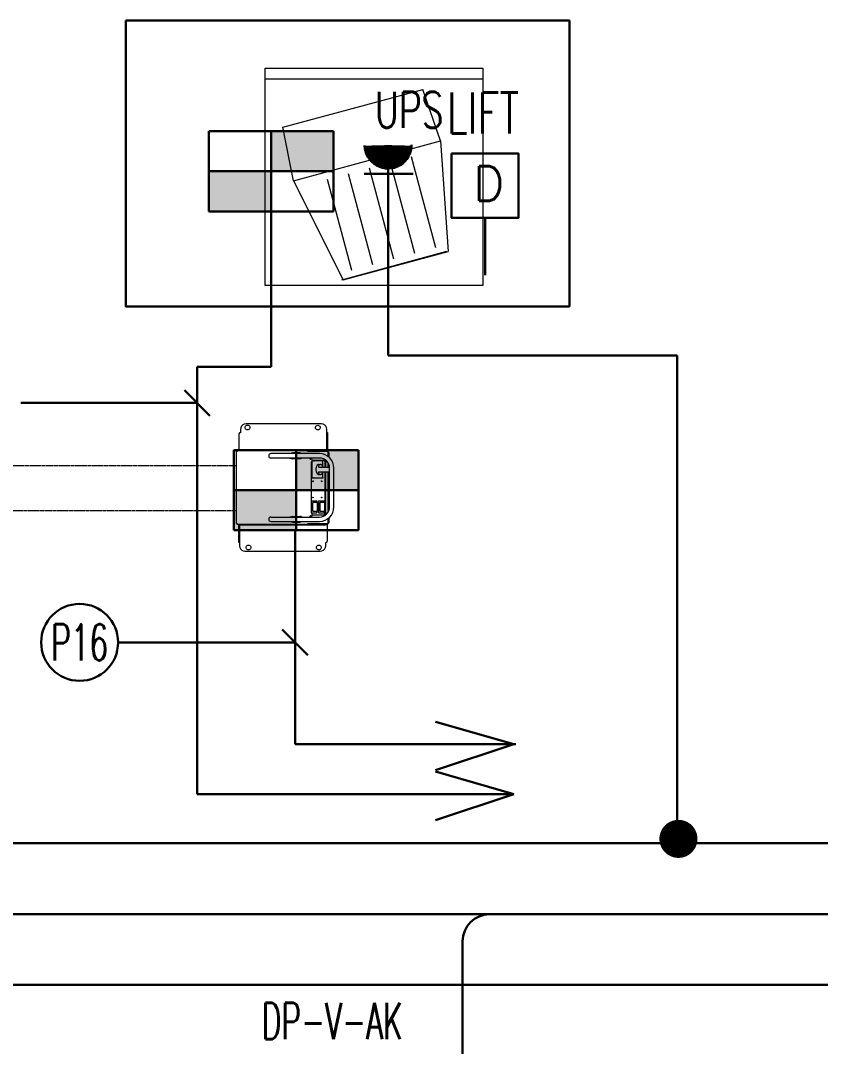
# Model space of a CAD drawing. Extents: x -1439 to 34962, y -872 to 8330.
# Drawn here: x 1363.3 to 1584, y 441.6 to 724.7 of the extents above; entities that cross this region are included whole.
import ezdxf
from ezdxf.enums import TextEntityAlignment as Align

# ---------------------------------------------------------------- set-up
doc = ezdxf.new("R2010")
doc.units = 0
doc.linetypes.add('HIDDEN', pattern=[0.375, 0.25, -0.125])
doc.layers.get('0').update_dxf_attribs({"color": 9, "lineweight": 9})
for name, color, linetype, lineweight in [('B_Ekipman_Zemin', 155, 'Continuous', 9), ('E-DATA LIFT PRIZI', 7, 'Continuous', 30), ('E-EKİPMAN PANOSU', 7, 'Continuous', 30), ('E-KABLO', 7, 'Continuous', 30), ('E-LINYE', 7, 'Continuous', 30), ('E-UPS PRİZ', 7, 'Continuous', 30), ('E-YAZI', 7, 'Continuous', 30)]:
    doc.layers.add(name, color=color, linetype=linetype, lineweight=lineweight)
doc.styles.add('E-YAZI', font='txttw.shx')

# ---------------------------------------------------------------- blocks, each defined once
blk = doc.blocks.new('5200makaslift')
for p, q in [((24602.7, 8436.4), (24602.4, 8438.5)), ((24812.9, 8448.4), (24604.9, 8448.5)), ((24615, 8440.6), (24615.4, 8438.5)), ((24796.7, 8436.3), (24796.4, 8438.4)), ((24809, 8440.6), (24809.4, 8438.4)), ((24827.9, 8433.4), (24827, 8438.4)), ((24585.4, 8420), (24585.4, 8375)), ((24589.9, 8433.5), (24589.9, 8425.3)), ((24589.9, 8425.3), (24589.9, 8424.4)), ((24827.6, 8375), (24827.9, 8424.8)), ((24827.9, 8426.7), (24827.9, 8433.4)), ((24827.9, 8424.8), (24827.9, 8426.7)), ((24827.9, 8424.5), (24829.4, 8424.5)), ((24827.9, 8424.4), (24827.9, 8375)), ((24829.4, 8424.5), (24829.4, 8374.2)), ((24577.4, 8372), (24577.4, 8174)), ((24580.4, 8372), (24577.4, 8372)), ((24828.4, 8375), (24580.4, 8375)), ((24580.4, 8375), (24580.4, 8372)), ((24824.4, 8375.5), (24589.4, 8375.5)), ((24807.4, 8354.5), (24673.4, 8354.5)), ((24807.4, 8366.5), (24673.5, 8366.5)), ((24734.4, 8368.5), (24725.4, 8366.5)), ((24725.4, 8354.5), (24734.3, 8352.5)), ((24734.4, 8366.5), (24734.4, 8368.5)), ((24753.4, 8368.5), (24734.4, 8368.5)), ((24734.4, 8352.5), (24734.4, 8354.5)), ((24753.4, 8352.5), (24734.4, 8352.5)), ((24775.7, 8372), (24775.7, 8375)), ((24828.4, 8373), (24775.7, 8373)), ((24831.4, 8372), (24775.7, 8372)), ((24783.5, 8353.4), (24783.5, 8352.6)), ((24828.4, 8375), (24828.4, 8373)), ((24831.4, 8358.4), (24831.4, 8372)), ((24834.4, 8355.9), (24834.4, 8365.5)), ((24783.2, 8350.9), (24782.9, 8350.5)), ((24785.9, 8202), (24785.9, 8344)), ((24816.3, 8347), (24787.2, 8347)), ((24787.2, 8299), (24787.2, 8347)), ((24788.6, 8349), (24821.8, 8349)), ((24805.1, 8337), (24810.2, 8337)), ((24806.1, 8329.5), (24835.1, 8329.5)), ((24817.2, 8330.5), (24817.2, 8346.1)), ((24821.9, 8345.5), (24821.9, 8329.5)), ((24822.8, 8344), (24822.8, 8329.5)), ((24824.5, 8344), (24824.5, 8329.5)), ((24831.4, 8329.5), (24831.4, 8340.9)), ((24834.4, 8329.5), (24834.4, 8333.5)), ((24835.4, 8219.5), (24835.4, 8326.5)), ((24847.4, 8219.5), (24847.4, 8326.5)), ((24816.3, 8299), (24787.2, 8299)), ((24805.1, 8309), (24810.2, 8309)), ((24806.1, 8316.5), (24835.4, 8316.5)), ((24817.2, 8299.9), (24817.2, 8315.5)), ((24821.9, 8316.5), (24821.9, 8232)), ((24822.8, 8316.5), (24822.8, 8202)), ((24824.5, 8316.5), (24824.5, 8202)), ((24831.4, 8205.1), (24831.4, 8316.5)), ((24834.4, 8212.5), (24834.4, 8316.5)), ((24785.9, 8236), (24800.4, 8236)), ((24789.3, 8207.5), (24789.3, 8231.5)), ((24802, 8232), (24789.6, 8232)), ((24800.5, 8235.9), (24800.5, 8232)), ((24802.5, 8231.6), (24802.5, 8231.5)), ((24802.5, 8207.5), (24802.5, 8231.5)), ((24804.9, 8236), (24804.9, 8203)), ((24804.9, 8236), (24820.7, 8236)), ((24809.6, 8207.5), (24809.6, 8231.5)), ((24822.2, 8232), (24809.9, 8232)), ((24820.8, 8235.9), (24820.8, 8232)), ((24822.7, 8231.6), (24822.7, 8231.5)), ((24822.7, 8207.5), (24822.7, 8231.5)), ((24673.4, 8191.5), (24807.4, 8191.5)), ((24734.4, 8193.5), (24725.4, 8191.5)), ((24734.4, 8193.5), (24734.4, 8191.5)), ((24734.4, 8193.5), (24753.4, 8193.5)), ((24783.5, 8193.4), (24783.5, 8192.6)), ((24785.9, 8203), (24800.4, 8203)), ((24821.8, 8197), (24788.6, 8197)), ((24802, 8207), (24789.6, 8207)), ((24800.5, 8207), (24800.5, 8203.1)), ((24804.9, 8203), (24820.7, 8203)), ((24822.2, 8207), (24809.9, 8207)), ((24820.1, 8197), (24821, 8197.2)), ((24820.8, 8207), (24820.8, 8203.1)), ((24821.9, 8207), (24821.9, 8200.5)), ((24831.4, 8174), (24831.4, 8187.6)), ((24834.4, 8180.5), (24834.4, 8190.1)), ((24577.4, 8174), (24580.4, 8174)), ((24580.4, 8174), (24580.4, 8171)), ((24828.4, 8171), (24580.4, 8171)), ((24585.4, 8121.5), (24585.4, 8171)), ((24586.9, 8121.6), (24586.9, 8170.8)), ((24587.1, 8170.8), (24586.9, 8121.2)), ((24589.4, 8170.5), (24824.4, 8170.5)), ((24673.4, 8179.5), (24807.4, 8179.5)), ((24725.4, 8179.5), (24734.3, 8177.5)), ((24734.4, 8179.5), (24734.4, 8177.5)), ((24734.4, 8177.5), (24753.4, 8177.5)), ((24775.7, 8174), (24831.4, 8174)), ((24775.7, 8171), (24775.7, 8174)), ((24828.4, 8173), (24775.7, 8173)), ((24828.4, 8171), (24828.4, 8173)), ((24829.4, 8126), (24829.4, 8171.8)), ((24586.9, 8121.5), (24585.4, 8121.5)), ((24586.9, 8121.2), (24586.9, 8119.3)), ((24586.9, 8119.3), (24586.9, 8112.6)), ((24586.9, 8112.6), (24587.7, 8107.6)), ((24601.9, 8097.6), (24809.9, 8097.5)), ((24605.7, 8105.4), (24605.4, 8107.6)), ((24618, 8109.7), (24618.4, 8107.6)), ((24799.7, 8105.4), (24799.4, 8107.5)), ((24812, 8109.6), (24812.4, 8107.5)), ((24824.9, 8120.8), (24824.9, 8121.6)), ((24824.9, 8112.5), (24824.9, 8120.8))]:
    blk.add_line(p, q)
at = {"linetype": 'HIDDEN'}
for p, q in [((23843, 8333.6), (24579.4, 8333.6)), ((24579.4, 8208.6), (23843, 8208.6))]:
    blk.add_line(p, q, dxfattribs=at)
for points in [[(24604.9, 8448.5), (24600.2, 8447.8), (24596.1, 8445.6), (24592.7, 8442.3), (24590.6, 8438.1), (24589.9, 8433.5)], [(24602.4, 8438.5), (24602.7, 8440.5), (24603.6, 8442.3), (24605.1, 8443.8), (24606.9, 8444.7), (24608.9, 8445), (24610.9, 8444.7), (24612.7, 8443.8), (24614.1, 8442.3), (24615, 8440.6)], [(24615.4, 8438.5), (24615.1, 8436.5), (24614.1, 8434.7), (24612.7, 8433.2), (24610.9, 8432.3), (24608.9, 8432), (24606.9, 8432.3), (24605.1, 8433.2), (24603.6, 8434.7), (24602.7, 8436.4)], [(24796.4, 8438.4), (24796.7, 8440.5), (24797.6, 8442.3), (24799.1, 8443.7), (24800.9, 8444.6), (24802.9, 8444.9), (24804.9, 8444.6), (24806.7, 8443.7), (24808.1, 8442.3), (24809, 8440.6)], [(24809.4, 8438.4), (24809.1, 8436.4), (24808.1, 8434.6), (24806.7, 8433.2), (24804.9, 8432.3), (24802.9, 8431.9), (24800.9, 8432.3), (24799.1, 8433.2), (24797.6, 8434.6), (24796.7, 8436.3)], [(24827, 8438.4), (24825, 8442.3), (24821.7, 8445.6), (24817.5, 8447.7), (24812.9, 8448.4)], [(24589.9, 8424.4), (24588.5, 8424.2), (24587.2, 8423.6), (24586.2, 8422.6), (24585.6, 8421.4), (24585.4, 8420)], [(24782.1, 8353), (24782.3, 8354.2), (24782.4, 8354.5)], [(24783.7, 8350), (24783.1, 8350.2), (24782.6, 8350.9), (24782.3, 8351.9), (24782.1, 8353)], [(24783.5, 8352.6), (24783.4, 8351.9), (24783.2, 8351.2), (24782.9, 8350.7), (24782.8, 8350.6)], [(24783.7, 8353), (24783.5, 8351.9), (24783.2, 8350.9)], [(24783.3, 8354.5), (24783.4, 8354.1), (24783.5, 8353.4)], [(24783.4, 8354.5), (24783.5, 8354.2), (24783.7, 8353)], [(24785.4, 8353), (24785.2, 8351.9), (24784.9, 8350.9), (24784.4, 8350.2), (24783.7, 8350)], [(24785.1, 8354.5), (24785.2, 8354.2), (24785.4, 8353)], [(24788.6, 8349), (24787.7, 8348.8), (24787, 8348), (24786.4, 8346.9), (24786, 8345.5), (24785.9, 8344)], [(24793.3, 8345), (24793, 8345.5), (24792.6, 8346), (24792.2, 8346.3), (24791.8, 8346.6), (24791.3, 8346.8), (24790.9, 8347), (24790.6, 8347)], [(24797.7, 8325.2), (24797.6, 8323), (24797.7, 8320.8), (24798, 8318.7), (24798.4, 8316.6), (24799.1, 8314.8), (24799.8, 8313.1), (24800.7, 8311.7), (24801.7, 8310.5), (24802.8, 8309.7)], [(24805.1, 8337), (24804, 8336.8), (24802.8, 8336.3), (24801.7, 8335.5), (24800.7, 8334.3), (24799.8, 8332.9), (24799.1, 8331.2), (24798.4, 8329.4), (24798, 8327.3), (24797.7, 8325.2)], [(24804.7, 8332.5), (24804.4, 8331.8), (24804.4, 8331.1), (24804.5, 8330.6), (24804.7, 8330.1), (24805.1, 8329.8), (24805.6, 8329.6), (24806.1, 8329.5)], [(24810.2, 8337), (24809.2, 8336.9), (24808.2, 8336.5), (24807.2, 8335.8), (24806.3, 8334.9), (24805.4, 8333.8), (24804.7, 8332.5)], [(24815.7, 8332.5), (24815, 8333.8), (24814.1, 8334.9), (24813.2, 8335.8), (24812.2, 8336.5), (24811.2, 8336.9), (24810.2, 8337)], [(24815.7, 8332.5), (24816.1, 8331.8), (24816.6, 8331.1), (24817.1, 8330.6), (24817.7, 8330.1), (24818.3, 8329.8), (24818.8, 8329.6), (24819.4, 8329.5)], [(24817.2, 8346.1), (24817.2, 8346.3), (24817.1, 8346.6), (24816.9, 8346.8), (24816.6, 8347), (24816.3, 8347)], [(24816.9, 8345), (24817.2, 8345.5), (24817.2, 8346), (24817.2, 8346.1)], [(24821.7, 8348), (24821, 8348.8), (24820.1, 8349)], [(24821.5, 8348.3), (24821.8, 8347), (24821.9, 8345.5)], [(24822.8, 8344), (24822.7, 8345.5), (24822.3, 8346.9), (24821.7, 8348)], [(24824.5, 8344), (24824.4, 8345.5), (24824, 8346.9), (24823.4, 8348), (24822.6, 8348.8), (24821.8, 8349)], [(24793.3, 8301), (24793, 8300.5), (24792.6, 8300), (24792.2, 8299.7), (24791.8, 8299.4), (24791.3, 8299.2), (24790.9, 8299), (24790.6, 8299)], [(24802.8, 8309.7), (24804, 8309.2), (24805.1, 8309)], [(24804.7, 8313.5), (24804.4, 8314.2), (24804.4, 8314.9), (24804.5, 8315.5), (24804.7, 8315.9), (24805.1, 8316.2), (24805.6, 8316.4), (24806.1, 8316.5)], [(24804.7, 8313.5), (24805.4, 8312.2), (24806.3, 8311.1), (24807.2, 8310.2), (24808.2, 8309.5), (24809.2, 8309.1), (24810.2, 8309)], [(24810.2, 8309), (24811.2, 8309.1), (24812.2, 8309.5), (24813.2, 8310.2), (24814.1, 8311.1), (24815, 8312.2), (24815.7, 8313.5)], [(24815.7, 8313.5), (24816.1, 8314.2), (24816.6, 8314.9), (24817.1, 8315.5), (24817.7, 8315.9), (24818.3, 8316.2), (24818.8, 8316.4), (24819.4, 8316.5)], [(24817.2, 8299.9), (24817.2, 8299.7), (24817.1, 8299.4), (24816.9, 8299.2), (24816.6, 8299), (24816.3, 8299)], [(24816.9, 8301), (24817.2, 8300.5), (24817.2, 8300), (24817.2, 8299.9)], [(24789.1, 8290.5), (24789.1, 8290.9), (24789.2, 8291.3), (24789.4, 8291.6), (24789.6, 8291.8), (24789.7, 8291.8)], [(24789.7, 8289.2), (24789.6, 8289.2), (24789.4, 8289.4), (24789.2, 8289.7), (24789.1, 8290.1), (24789.1, 8290.5)], [(24789.7, 8291.8), (24789.9, 8291.8), (24790.1, 8291.6), (24790.3, 8291.3), (24790.4, 8290.9), (24790.4, 8290.5)], [(24790.4, 8290.5), (24790.4, 8290.1), (24790.3, 8289.7), (24790.1, 8289.4), (24789.9, 8289.2), (24789.7, 8289.2)], [(24813.2, 8290.5), (24813.2, 8290.9), (24813.3, 8291.3), (24813.5, 8291.6), (24813.8, 8291.8), (24813.9, 8291.8)], [(24813.9, 8289.2), (24813.8, 8289.2), (24813.5, 8289.4), (24813.3, 8289.7), (24813.2, 8290.1), (24813.2, 8290.5)], [(24813.9, 8291.8), (24814, 8291.8), (24814.2, 8291.6), (24814.4, 8291.3), (24814.5, 8290.9), (24814.6, 8290.5)], [(24814.6, 8290.5), (24814.5, 8290.1), (24814.4, 8289.7), (24814.2, 8289.4), (24814, 8289.2), (24813.9, 8289.2)], [(24789.1, 8245.5), (24789.1, 8245.9), (24789.2, 8246.3), (24789.4, 8246.6), (24789.6, 8246.8), (24789.7, 8246.8)], [(24789.7, 8244.2), (24789.6, 8244.2), (24789.4, 8244.4), (24789.2, 8244.7), (24789.1, 8245.1), (24789.1, 8245.5)], [(24789.7, 8246.8), (24789.9, 8246.8), (24790.1, 8246.6), (24790.3, 8246.3), (24790.4, 8245.9), (24790.4, 8245.5)], [(24790.4, 8245.5), (24790.4, 8245.1), (24790.3, 8244.7), (24790.1, 8244.4), (24789.9, 8244.2), (24789.7, 8244.2)], [(24813.2, 8245.5), (24813.2, 8245.9), (24813.3, 8246.3), (24813.5, 8246.6), (24813.8, 8246.8), (24813.9, 8246.8)], [(24813.9, 8244.2), (24813.8, 8244.2), (24813.5, 8244.4), (24813.3, 8244.7), (24813.2, 8245.1), (24813.2, 8245.5)], [(24813.9, 8246.8), (24814, 8246.8), (24814.2, 8246.6), (24814.4, 8246.3), (24814.5, 8245.9), (24814.6, 8245.5)], [(24814.6, 8245.5), (24814.5, 8245.1), (24814.4, 8244.7), (24814.2, 8244.4), (24814, 8244.2), (24813.9, 8244.2)], [(24787, 8236), (24787.1, 8236), (24787.1, 8236), (24787.2, 8235.9), (24787.3, 8235.9), (24787.3, 8235.8)], [(24789.6, 8232), (24789.5, 8232), (24789.4, 8231.9), (24789.4, 8231.8), (24789.3, 8231.7), (24789.3, 8231.5)], [(24800.4, 8236), (24800.5, 8236), (24800.5, 8236), (24800.5, 8235.9), (24800.5, 8235.9)], [(24800.5, 8235.9), (24800.5, 8235.9), (24800.5, 8235.8)], [(24802, 8232), (24802.1, 8232), (24802.2, 8231.9), (24802.3, 8231.9), (24802.4, 8231.7), (24802.5, 8231.6)], [(24807.3, 8236), (24807.3, 8236), (24807.4, 8236), (24807.5, 8235.9), (24807.5, 8235.9), (24807.6, 8235.8)], [(24809.9, 8232), (24809.8, 8232), (24809.7, 8231.9), (24809.7, 8231.8), (24809.6, 8231.7), (24809.6, 8231.5)], [(24820.7, 8236), (24820.7, 8236), (24820.8, 8236), (24820.8, 8235.9), (24820.8, 8235.9)], [(24820.8, 8235.9), (24820.8, 8235.9), (24820.8, 8235.8)], [(24822.2, 8232), (24822.4, 8232), (24822.5, 8231.9), (24822.6, 8231.9), (24822.7, 8231.7), (24822.7, 8231.6)], [(24782.1, 8193), (24782.3, 8194.2), (24782.6, 8195.1), (24783.1, 8195.8), (24783.7, 8196)], [(24782.4, 8191.5), (24782.3, 8191.9), (24782.1, 8193)], [(24782.8, 8195.4), (24782.9, 8195.3), (24783.2, 8194.8), (24783.4, 8194.1), (24783.5, 8193.4)], [(24782.9, 8195.5), (24783.2, 8195.1), (24783.5, 8194.2), (24783.7, 8193)], [(24783.5, 8192.6), (24783.4, 8191.9), (24783.3, 8191.5)], [(24783.7, 8193), (24783.5, 8191.9), (24783.4, 8191.5)], [(24783.7, 8196), (24784.4, 8195.8), (24784.9, 8195.1), (24785.2, 8194.2), (24785.4, 8193)], [(24785.4, 8193), (24785.2, 8191.9), (24785.1, 8191.5)], [(24785.9, 8202), (24786, 8200.5), (24786.4, 8199.1), (24787, 8198), (24787.7, 8197.2), (24788.6, 8197)], [(24787, 8203), (24787.1, 8203), (24787.1, 8203), (24787.2, 8203.1), (24787.3, 8203.1), (24787.3, 8203.2)], [(24789.3, 8207.5), (24789.3, 8207.3), (24789.4, 8207.2), (24789.4, 8207.1), (24789.5, 8207), (24789.6, 8207)], [(24800.4, 8203), (24800.5, 8203), (24800.5, 8203), (24800.5, 8203.1), (24800.5, 8203.1)], [(24800.5, 8203.1), (24800.5, 8203.1), (24800.5, 8203.2)], [(24802, 8207), (24802.1, 8207), (24802.2, 8207.1), (24802.3, 8207.2), (24802.4, 8207.3), (24802.5, 8207.4), (24802.5, 8207.5)], [(24807.3, 8203), (24807.3, 8203), (24807.4, 8203), (24807.5, 8203.1), (24807.5, 8203.1), (24807.6, 8203.2)], [(24809.6, 8207.5), (24809.6, 8207.3), (24809.7, 8207.2), (24809.7, 8207.1), (24809.8, 8207), (24809.9, 8207)], [(24820.7, 8203), (24820.7, 8203), (24820.8, 8203), (24820.8, 8203.1), (24820.8, 8203.1)], [(24820.8, 8203.1), (24820.8, 8203.1), (24820.8, 8203.2)], [(24821, 8197.2), (24821.7, 8198), (24822.3, 8199.1), (24822.7, 8200.5), (24822.8, 8202)], [(24821.9, 8200.5), (24821.8, 8199), (24821.5, 8197.7)], [(24821.8, 8197), (24822.6, 8197.2), (24823.4, 8198), (24824, 8199.1), (24824.4, 8200.5), (24824.5, 8202)], [(24822.2, 8207), (24822.4, 8207), (24822.5, 8207.1), (24822.6, 8207.2), (24822.7, 8207.3), (24822.7, 8207.4), (24822.7, 8207.5)], [(24824.9, 8121.6), (24826.3, 8121.8), (24827.5, 8122.4), (24828.5, 8123.4), (24829.1, 8124.6), (24829.4, 8126)], [(24587.7, 8107.6), (24589.7, 8103.8), (24593, 8100.4), (24597.2, 8098.3), (24601.9, 8097.6)], [(24605.4, 8107.6), (24605.7, 8109.6), (24606.6, 8111.4), (24608, 8112.8), (24609.9, 8113.7), (24611.9, 8114.1), (24613.9, 8113.7), (24615.7, 8112.8), (24617.1, 8111.4), (24618, 8109.7)], [(24618.4, 8107.6), (24618, 8105.6), (24617.1, 8103.7), (24615.7, 8102.3), (24613.9, 8101.4), (24611.9, 8101.1), (24609.9, 8101.4), (24608, 8102.3), (24606.6, 8103.7), (24605.7, 8105.4)], [(24799.4, 8107.5), (24799.7, 8109.5), (24800.6, 8111.3), (24802, 8112.8), (24803.9, 8113.7), (24805.9, 8114), (24807.9, 8113.7), (24809.7, 8112.8), (24811.1, 8111.3), (24812, 8109.6)], [(24812.4, 8107.5), (24812, 8105.5), (24811.1, 8103.7), (24809.7, 8102.2), (24807.9, 8101.3), (24805.9, 8101), (24803.9, 8101.3), (24802, 8102.3), (24800.6, 8103.7), (24799.7, 8105.4)], [(24809.9, 8097.5), (24814.5, 8098.2), (24818.7, 8100.4), (24822, 8103.7), (24824.1, 8107.9), (24824.9, 8112.5)]]:
    blk.add_lwpolyline(points)
for centre, radius, start, end in [((24589.4, 8365.5), 10, 90, 107.3767), ((24673.4, 8360.5), 6, 90, 270), ((24753.4, 8360.5), 8, 48.618, 90), ((24753.4, 8360.5), 8, 270, 311.4517), ((24807.4, 8326.5), 40, 0, 90), ((24807.4, 8326.5), 28, 0, 90), ((24824.4, 8365.5), 10, 72.6233, 90), ((24824.4, 8365.5), 10, 0, 66.2136), ((24807.4, 8219.5), 28, 270, 0), ((24807.4, 8219.5), 40, 270, 0), ((24673.4, 8185.5), 6, 90, 270), ((24753.4, 8185.5), 8, 48.5483, 90), ((24589.4, 8180.5), 10, 252.6241, 270), ((24753.4, 8185.5), 8, 270, 311.4517), ((24824.4, 8180.5), 10, 270, 287.3759), ((24824.4, 8180.5), 10, 293.7864, 0)]:
    blk.add_arc(centre, radius, start, end)
blk = doc.blocks.new('A$C44297C4A')
at = {"linetype": 'Continuous', "lineweight": 0}
for p, q in [((0, 42.13), (38.62, 52.58)), ((43.5, 38.36), (38.62, 52.58)), ((2.95, 27.39), (0, 42.14)), ((2.95, 27.39), (43.5, 38.36)), ((43.5, 38.36), (45.54, 7.83)), ((35.33, 34.08), (42.12, 8.98)), ((29.54, 32.51), (36.32, 7.41)), ((17.96, 29.38), (24.74, 4.28)), ((23.75, 30.94), (30.53, 5.85)), ((2.95, 27.39), (16.58, 0)), ((12.16, 27.81), (18.95, 2.71)), ((16.23, 0.08), (45.19, 7.91)), ((16.58, 0), (45.54, 7.83))]:
    blk.add_line(p, q, dxfattribs=at)
blk = doc.blocks.new('p-mekanik_arackabul_ekran3')
for p, q in [((0, 0), (0, 60)), ((0, 60), (60, 60)), ((57, 60), (57, 0)), ((60, 60), (60, 0)), ((60, 0), (0, 0))]:
    blk.add_line(p, q)
at = {"rotation": 270}
blk.add_blockref('A$C44297C4A', (1.53, 55.12), dxfattribs=at)
blk = doc.blocks.new('100_EKİPMAN PANOSU')
at = {"layer": 'E-EKİPMAN PANOSU', "color": 4}
for p, q in [((-3.072, 3.948), (3.072, 3.948)), ((-3.072, 0), (-3.072, 3.948)), ((0, 3.948), (0, 0)), ((3.072, 3.948), (3.072, 0)), ((-3.072, 1.974), (3.072, 1.974)), ((3.072, 0), (-3.072, 0))]:
    blk.add_line(p, q, dxfattribs=at)
for points in [[(0, 3.948), (3.072, 3.948), (0, 1.974), (3.072, 1.974)], [(-3.072, 1.974), (0, 1.974), (-3.072, 0), (0, 0)]]:
    blk.add_solid(points, dxfattribs=at)
blk = doc.blocks.new('100_UPS PRİZ')
at = {"layer": 'E-UPS PRİZ', "color": 4}
for p, q in [((-1.223, 2.136), (1.279, 2.136)), ((0, 2.4), (0, 0))]:
    blk.add_line(p, q, dxfattribs=at)
at = {"layer": 'E-UPS PRİZ', "color": 4, "const_width": 1.2}
blk.add_lwpolyline([(-0.6, 3.584, 0.97398), (0.6, 3.584, 0.97398)], format="xyb", dxfattribs=at)
at = {"layer": 'E-UPS PRİZ', "color": 4}
blk.add_arc((0, 3.6), 1.2, 180.7551, 0.7551, dxfattribs=at)
blk = doc.blocks.new('E-DATA LIFT PRIZI')
at = {"layer": 'E-DATA LIFT PRIZI', "color": 2}
blk.add_line((0, 0), (0, 41.99), dxfattribs=at)
blk.add_lwpolyline([(-24.58, 89.56), (24.58, 89.56), (24.58, 41.99), (-24.58, 41.99)], close=True, dxfattribs=at)
at = {"layer": 'E-DATA LIFT PRIZI', "color": 2, "style": 'E-YAZI', "width": 0.7}
blk.add_text('LIFT', height=30, dxfattribs=at).set_placement((-28.02, 104.21))
at = {"layer": 'E-DATA LIFT PRIZI', "color": 2, "style": 'E-YAZI'}
blk.add_text('D', height=25.6, dxfattribs=at).set_placement((-8.79, 54.59))

msp = doc.modelspace()

# ---------------------------------------------------------------- linework, layer by layer
at = {"layer": 'E-EKİPMAN PANOSU'}
msp.add_lwpolyline([(1392.35, 724.7), (1514.77, 724.7), (1514.77, 645.82), (1392.35, 645.82)], close=True, dxfattribs=at)
at = {"layer": 'E-KABLO', "color": 6}
for p, q in [((1432.46, 672.04), (1432.46, 629.14)), ((1432.46, 629.14), (1412.07, 629.14)), ((1412.07, 629.14), (1412.07, 511.27)), ((1439.06, 584.05), (1439.06, 525.01)), ((1499.45, 525.01), (1477.78, 531.23)), ((1439.06, 525.01), (1499.95, 525.01)), ((1499.45, 525.01), (1477.78, 517.84)), ((1499.45, 511.27), (1477.78, 517.49)), ((1412.07, 511.27), (1498.35, 511.27)), ((1499.45, 511.27), (1477.78, 504.1))]:
    msp.add_line(p, q, dxfattribs=at)
at = {"layer": 'E-KABLO', "color": 4, "ltscale": 40}
msp.add_line((2688.46, 497.75), (464.56, 497.75), dxfattribs=at)
at = {"layer": 'E-KABLO', "color": 6, "ltscale": 40}
for p, q in [((689.44, 478.11), (2670, 478.11)), ((1485.29, 374.34), (1485.29, 470.61))]:
    msp.add_line(p, q, dxfattribs=at)
at = {"layer": 'E-KABLO', "color": 4, "const_width": 5.25}
msp.add_lwpolyline([(1542.22, 498.9, 1), (1547.47, 498.9, 1)], format="xyb", close=True, dxfattribs=at)
at = {"layer": 'E-KABLO', "color": 6, "ltscale": 40}
msp.add_arc((1492.79, 470.61), 7.5, 90, 180, dxfattribs=at)
msp.add_arc((1492.79, 470.61), 7.5, 90, 180, dxfattribs=at)
at = {"layer": 'E-LINYE', "color": 4}
for p, q in [((1464.74, 671.91), (1464.74, 632.23)), ((1464.74, 632.23), (1544.48, 632.23)), ((1544.48, 632.23), (1544.48, 496.3)), ((698.18, 458.63), (2539.77, 458.63))]:
    msp.add_line(p, q, dxfattribs=at)
at = {"layer": 'E-LINYE', "color": 7, "linetype": 'Continuous'}
for p, q in [((1415.58, 615.61), (1408.55, 622.73)), ((1412.07, 619.17), (1363.36, 619.17)), ((1442.57, 549.57), (1435.54, 556.68)), ((1439.06, 553.12), (1390.35, 553.12))]:
    msp.add_line(p, q, dxfattribs=at)
msp.add_circle((1379.62, 553.12), 10.61, dxfattribs=at)

# ---------------------------------------------------------------- block references
at = {"layer": 'B_Ekipman_Zemin', "xscale": 0.1, "yscale": 0.1, "zscale": 0.1}
msp.add_blockref('5200makaslift', (-1034.96, -231.46), dxfattribs=at)
at = {"layer": 'B_Ekipman_Zemin', "rotation": 90}
msp.add_blockref('p-mekanik_arackabul_ekran3', (1490.84, 651.58), dxfattribs=at)
at = {"layer": 'E-DATA LIFT PRIZI', "color": 1, "xscale": 0.375, "yscale": 0.375, "zscale": 0.375}
msp.add_blockref('E-DATA LIFT PRIZI', (1491.48, 654.47), dxfattribs=at)
at = {"layer": 'E-EKİPMAN PANOSU', "xscale": 5.600000000000001, "yscale": 5.600000000000001, "zscale": 5.600000000000001}
for p in [(1432.46, 672.04), (1439.39, 584.05)]:
    msp.add_blockref('100_EKİPMAN PANOSU', p, dxfattribs=at)
at = {"layer": 'E-UPS PRİZ', "xscale": 5.399999999999999, "yscale": 5.399999999999999, "zscale": 5.399999999999999}
msp.add_blockref('100_UPS PRİZ', (1464.74, 670.9), dxfattribs=at)

# ---------------------------------------------------------------- texts
at = {"layer": 'E-LINYE', "color": 7, "linetype": 'Continuous', "style": 'E-YAZI', "width": 0.6}
msp.add_text('P16', height=10, dxfattribs=at).set_placement((1379.62, 553.12), align=Align.MIDDLE_CENTER)
at = {"layer": 'E-YAZI', "color": 3, "style": 'E-YAZI'}
for s, width, p in [('UPS', 0.7, (1461.1, 695.05)), ('DP-V-AK', 0.6, (1429.9, 443.63))]:
    msp.add_text(s, height=10, dxfattribs=dict(at, width=width)).set_placement(p)

doc.saveas('drawing.dxf')
